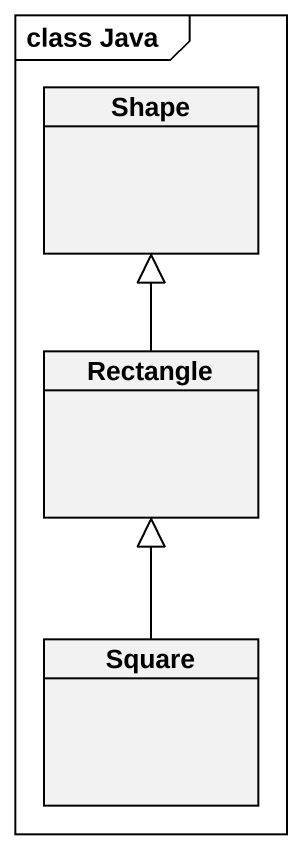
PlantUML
@startuml
mainframe class Java
hide circle
hide empty members
class Shape
class "Rectangle" as Rectangle_
class Square
Rectangle_ -up-|> Shape
Square -up-|> Rectangle_
@enduml
